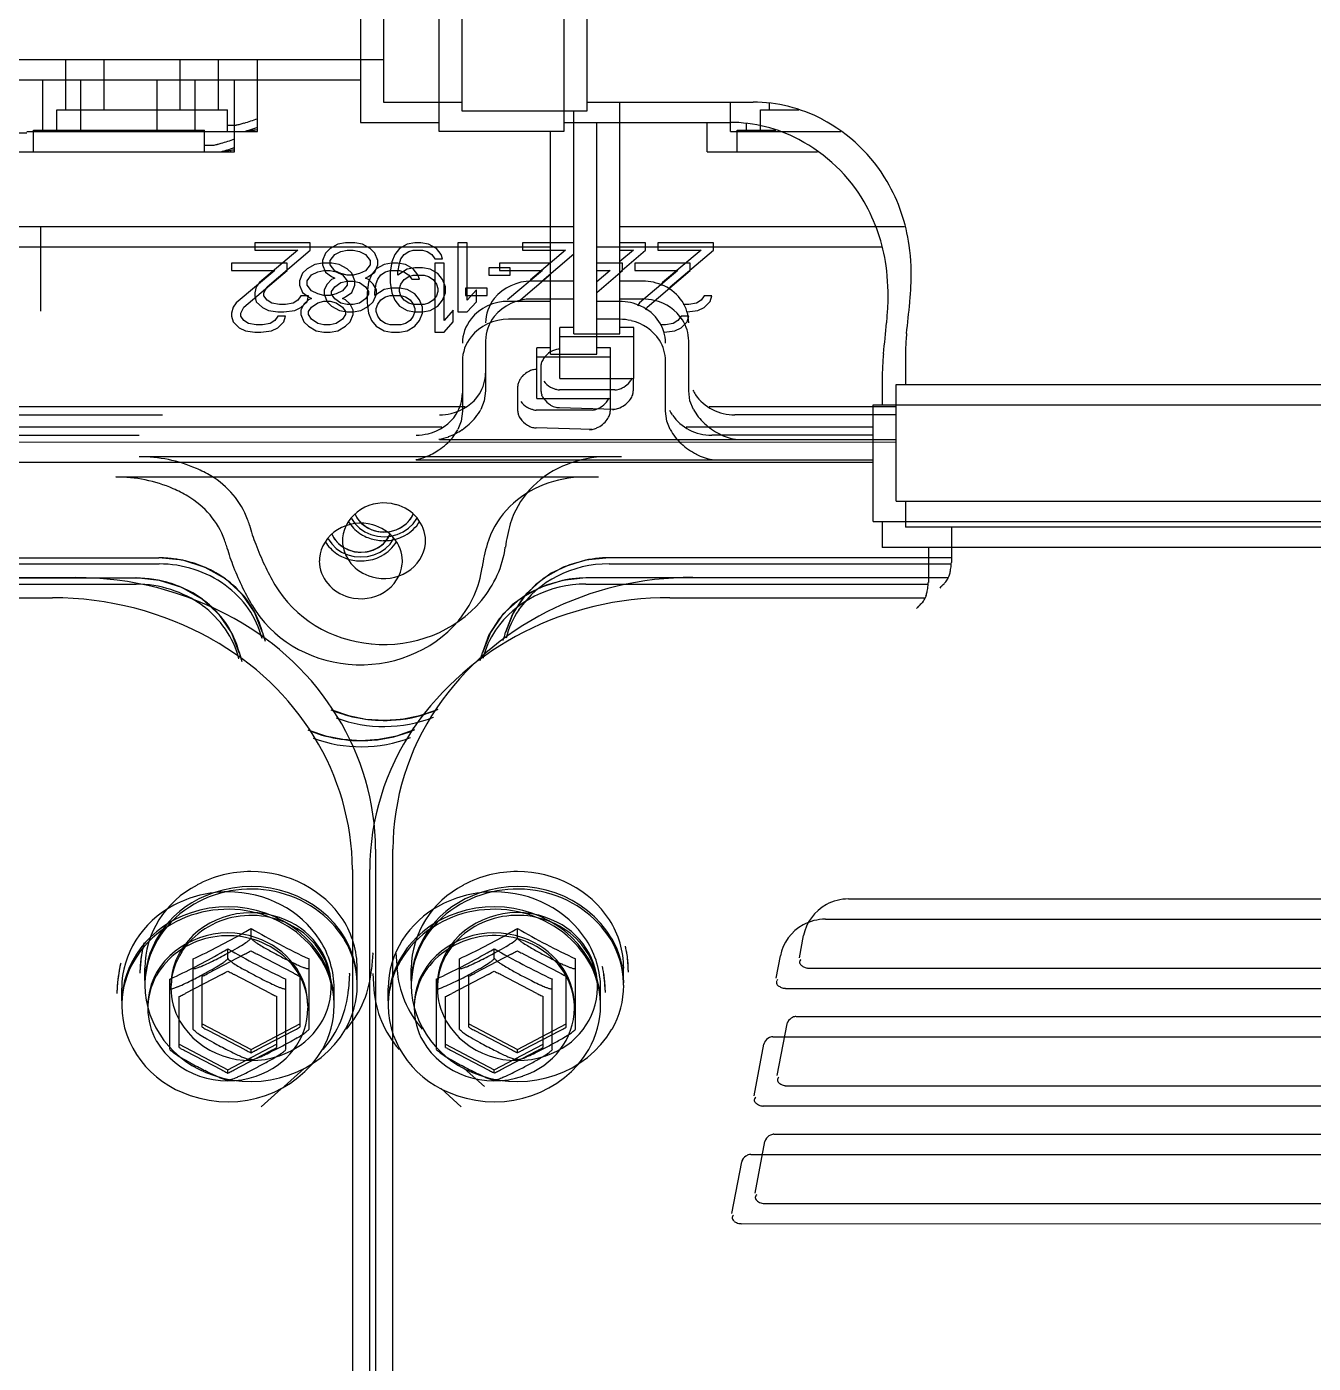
# Model space of a CAD drawing. Header units: inches. Extents: x 4821 to 127877, y 58012 to 433683.
# Drawn here: x 82181.1 to 82370.2, y 383969.6 to 384166.2 of the extents above; entities that cross this region are included whole.
import ezdxf

# ---------------------------------------------------------------- set-up
doc = ezdxf.new("R2010")
doc.units = ezdxf.units.IN
doc.header["$MEASUREMENT"] = 0
for name, color, linetype in [('A-FURN-FIXD', 10, 'Continuous'), ('A-WALL', 53, 'Continuous'), ('Cloums$0$A-COL-HAT', 8, 'Continuous'), ('EMG - ELEC - ID', 26, 'Continuous'), ('NECB-COLUM', 50, 'Continuous')]:
    doc.layers.add(name, color=color, linetype=linetype)

# ---------------------------------------------------------------- blocks, each defined once
blk = doc.blocks.new('COL BASEMT')
at = {"layer": 'Cloums$0$A-COL-HAT'}
h = blk.add_hatch(dxfattribs=at)
h.set_pattern_fill('ANSI31', color=256, scale=500)
h.set_pattern_definition([(45, (1452118.876, 42013.15), (-44.194174, 44.194174), [])])
h.paths.add_polyline_path([(1693546.85, 345625.99), (1693946.85, 345625.99), (1693950.94, 348875.93), (1693546.85, 348875.93)])
h.paths.add_polyline_path([(1688721.85, 335900.88), (1689121.55, 335900.88), (1689121.85, 337327.04), (1693949.19, 337326.96), (1693946.85, 345125.99), (1693546.85, 345125.99), (1693546.85, 337726.97), (1688721.85, 337727.04)])
h.paths.add_polyline_path([(1641271.85, 335200.88), (1640873.67, 335200.88), (1640871.85, 323973.06), (1689121.85, 323973.08), (1689121.4, 335200.88), (1688721.85, 335200.88), (1688721.85, 324373.08), (1641271.85, 324373.06)])
edge = h.paths.add_edge_path()
edge.add_line((1636446.85, 345125.99), (1636046.85, 345125.99))
edge.add_line((1636046.85, 345125.99), (1636049.02, 337698.91))
edge.add_arc((1626263.14, 338211.03), 9799.28, 305.315023, 357.004292, ccw=False)
edge.add_line((1631927.82, 330214.96), (1632171.53, 329896.4))
edge.add_arc((1626336.78, 338141.43), 10100.73, 305.285859, 355.375183)
edge.add_line((1636404.63, 337327), (1640874.01, 337327))
edge.add_line((1640874.01, 337327), (1640873.78, 335900.88))
edge.add_line((1640873.78, 335900.88), (1641271.85, 335900.88))
edge.add_line((1641271.85, 335900.88), (1641271.85, 337725.88))
edge.add_line((1641271.85, 337725.88), (1636446.85, 337725.88))
edge.add_line((1636446.85, 337725.88), (1636446.85, 345125.99))
h.paths.add_polyline_path([(1636046.85, 345625.99), (1636446.85, 345625.99), (1636446.85, 348875.93), (1636048.92, 348875.93)])
blk = doc.blocks.new('A$C0e128a0b')
at = {"layer": 'A-FURN-FIXD'}
for p, q in [((417.74, 1717.91), (417.74, 1998.44)), ((409.68, 1719.02), (409.68, 1838.39)), ((404.01, 1720.49), (404.01, 1829.14)), ((395.95, 1721.61), (395.95, 1824.42)), ((390.29, 1723.07), (390.29, 1819.83)), ((382.22, 1727.74), (382.22, 1813.82)), ((322.21, 1733.29), (322.21, 1807.59)), ((322.21, 1733.29), (322.21, 1807.59)), ((335.83, 1733.29), (335.83, 1807.59)), ((335.83, 1733.29), (335.83, 1807.59)), ((338.86, 1806.51), (338.86, 1734.37)), ((338.86, 1806.51), (338.86, 1734.37)), ((338.86, 1739.74), (342.96, 1739.74)), ((342.42, 1739.74), (342.42, 1699.82)), ((343.15, 1699.82), (343.15, 1739.74)), ((344.73, 1709.59), (344.73, 1739.3)), ((303.8, 1701.08), (303.8, 1734.28)), ((318.67, 1734.37), (322.21, 1734.37)), ((318.67, 1734.37), (322.21, 1734.37)), ((335.83, 1734.37), (338.86, 1734.37)), ((335.83, 1734.37), (338.86, 1734.37)), ((335.83, 1733.29), (322.21, 1733.29)), ((335.83, 1733.29), (322.21, 1733.29)), ((324.83, 1733.29), (324.83, 1711.5)), ((325.75, 1733.29), (325.75, 1714.49)), ((328.62, 1680.03), (328.62, 1733.29)), ((328.92, 1438.38), (328.92, 1733.29)), ((292.7, 1713.96), (292.7, 1726.82)), ((290.17, 1717.46), (290.17, 1721.96)), ((389.1, 1722.01), (386.49, 1722.5)), ((402.83, 1719.42), (396.8, 1720.56)), ((290.17, 1718.54), (289.43, 1718.54)), ((289.27, 1697.22), (289.27, 1716.6)), ((289.27, 1697.22), (289.27, 1716.6)), ((292.7, 1717.46), (290.17, 1717.46)), ((416.56, 1716.84), (410.53, 1717.98)), ((292.7, 1713.96), (289.27, 1713.96)), ((305.68, 1711.98), (305.68, 1705.52)), ((306.54, 1711.98), (305.68, 1711.98)), ((310.83, 1706.95), (306.54, 1711.98)), ((306.54, 1705.52), (306.54, 1710.54)), ((306.54, 1710.54), (310.32, 1706.06)), ((311.86, 1711.8), (311.86, 1710.9)), ((312.55, 1711.62), (311.86, 1711.8)), ((311.86, 1710.9), (312.38, 1710.54)), ((312.38, 1710.54), (312.72, 1710)), ((313.24, 1710.9), (312.55, 1711.62)), ((313.58, 1710.18), (313.24, 1710.9)), ((312.72, 1710), (312.89, 1709.11)), ((312.89, 1709.11), (312.89, 1708.47)), ((313.75, 1708.93), (313.58, 1710.18)), ((322.97, 1709.1), (317.12, 1709.1)), ((317.12, 1709.1), (317.12, 1709.1)), ((324.11, 1709.25), (322.97, 1709.1)), ((325.11, 1709.65), (324.11, 1709.25)), ((310.32, 1706.06), (310.66, 1705.82)), ((311.15, 1706.79), (310.83, 1706.95)), ((305.68, 1705.52), (306.54, 1705.52)), ((305.68, 1704.08), (305.68, 1701.08)), ((306.54, 1704.08), (305.68, 1704.08)), ((309.11, 1701.08), (306.54, 1704.08)), ((306.54, 1701.08), (306.54, 1702.65)), ((306.54, 1702.65), (307.86, 1701.08)), ((310.15, 1703.72), (310.15, 1701.08)), ((312.24, 1703.72), (312.24, 1701.08)), ((315.58, 1702.69), (315.58, 1701.08)), ((321.5, 1702.69), (315.58, 1702.69)), ((316.62, 1694.08), (316.62, 1702.69)), ((321.5, 1694.08), (321.5, 1702.69)), ((321.5, 1702.64), (322.97, 1702.64)), ((316.3, 1701.08), (289.27, 1701.08)), ((316.3, 1695.69), (316.3, 1701.08)), ((330.64, 1701.28), (330.64, 1645.01)), ((387.72, 1701.72), (387.72, 1701.72)), ((387.91, 1701.77), (387.91, 1701.77)), ((387.99, 1701.78), (387.99, 1701.78)), ((388.34, 1701.85), (388.34, 1701.85)), ((388.41, 1701.86), (388.41, 1701.86)), ((388.72, 1701.91), (388.72, 1701.91)), ((389.07, 1701.96), (389.07, 1701.96)), ((389.72, 1702.02), (389.72, 1702.02)), ((390.25, 1702.05), (390.25, 1702.05)), ((391.74, 1701.51), (390.28, 1701.51)), ((390.36, 1702.05), (390.36, 1702.05)), ((390.52, 1702.05), (390.54, 1702.05)), ((390.54, 1702.05), (390.76, 1702.05)), ((391.74, 1701.51), (391.74, 1701.51)), ((392.01, 1701.51), (392.01, 1701.51)), ((322.83, 1700.49), (322.83, 1694.03)), ((325.11, 1700.49), (324.92, 1694.03)), ((342.42, 1699.82), (342.43, 1699.43)), ((342.42, 1699.82), (342.7, 1697.07)), ((342.43, 1699.43), (342.45, 1699.04)), ((342.45, 1699.04), (342.47, 1698.65)), ((342.47, 1698.65), (342.52, 1698.22)), ((342.52, 1698.22), (342.57, 1697.84)), ((392.61, 1698.47), (392.61, 1698.47)), ((246.31, 1697.22), (290.32, 1697.22)), ((246.31, 1697.22), (290.32, 1697.22)), ((290.32, 1697.22), (290.32, 1682.69)), ((290.32, 1697.22), (290.32, 1682.69)), ((342.57, 1697.84), (342.64, 1697.42)), ((342.64, 1697.42), (343.24, 1695.19)), ((342.7, 1697.07), (343.52, 1694.47)), ((316.3, 1695.69), (290.32, 1695.69)), ((303.8, 1576.58), (303.8, 1695.69)), ((305.68, 1695.69), (305.68, 1689.73)), ((306.54, 1689.73), (306.54, 1694.75)), ((306.54, 1694.75), (309.99, 1690.65)), ((310.15, 1691.96), (306.96, 1695.69)), ((310.15, 1695.69), (310.15, 1690.8)), ((312.24, 1695.69), (312.24, 1690.8)), ((315.58, 1695.69), (315.58, 1694.08)), ((343.24, 1695.19), (344.23, 1693.08)), ((397.4, 1695.89), (389.21, 1695.89)), ((397.19, 1694.82), (391.24, 1694.82)), ((399.78, 1689.13), (396.81, 1694.82)), ((397.4, 1695.89), (397.44, 1695.87)), ((321.5, 1694.08), (315.58, 1694.08)), ((343.52, 1694.47), (344.85, 1692.13)), ((390.88, 1694.1), (388.66, 1689.85)), ((399.8, 1689.85), (397.57, 1694.1)), ((322.97, 1691.88), (320.04, 1691.88)), ((322.51, 1692.99), (322.51, 1692.99)), ((344.23, 1693.08), (345.57, 1691.22)), ((344.85, 1692.13), (346.64, 1690.14)), ((345.57, 1691.22), (347.2, 1689.68)), ((346.64, 1690.14), (348.76, 1688.67)), ((305.68, 1689.73), (306.54, 1689.73)), ((347.2, 1689.68), (349.07, 1688.51)), ((348.76, 1688.67), (351.14, 1687.74)), ((349.07, 1688.51), (351.12, 1687.75)), ((386.76, 1689.13), (385.67, 1689.13)), ((385.67, 1689.13), (385.67, 1689.13)), ((396.81, 1683.45), (399.78, 1689.13)), ((400.16, 1689.13), (399.78, 1689.13)), ((400.96, 1689.23), (400.96, 1689.13)), ((400.96, 1689.13), (400.96, 1689.03)), ((308.6, 1688.29), (308.6, 1685.78)), ((309.46, 1688.29), (308.6, 1688.29)), ((309.46, 1685.78), (309.46, 1688.29)), ((341.18, 1687.72), (341.18, 1687.72)), ((351.31, 1687.7), (351.12, 1687.75)), ((351.49, 1687.65), (351.31, 1687.7)), ((351.62, 1687.61), (351.44, 1687.67)), ((351.8, 1687.56), (351.62, 1687.62)), ((351.93, 1687.52), (351.75, 1687.58)), ((352.06, 1687.47), (351.93, 1687.52)), ((388.66, 1688.41), (390.88, 1684.16)), ((397.57, 1684.16), (399.8, 1688.41)), ((308.6, 1685.78), (309.46, 1685.78)), ((317.12, 1685.42), (322.97, 1685.42)), ((320.88, 1685.42), (320.88, 1685.42)), ((322.97, 1685.42), (324.11, 1685.27)), ((311.17, 1684.34), (312.38, 1683.27)), ((312.55, 1684.34), (311.17, 1684.34)), ((313.75, 1683.27), (312.55, 1684.34)), ((324.11, 1685.27), (325.11, 1684.87)), ((401.99, 1682.92), (404.12, 1685.27)), ((290.32, 1682.69), (246.31, 1682.69)), ((290.32, 1682.69), (246.31, 1682.69)), ((289.27, 1673.53), (289.27, 1682.69)), ((289.27, 1673.53), (289.27, 1682.69)), ((305.68, 1683.27), (305.68, 1682.19)), ((312.38, 1683.27), (305.68, 1683.27)), ((313.75, 1682.19), (313.75, 1683.27)), ((324.83, 1683.02), (324.83, 1438.38)), ((397.4, 1682.37), (389.21, 1682.37)), ((397.19, 1683.45), (391.24, 1683.45)), ((397.44, 1682.39), (397.4, 1682.37)), ((305.68, 1682.19), (313.75, 1682.19)), ((310.83, 1680.75), (309.97, 1680.4)), ((311.52, 1680.75), (310.83, 1680.75)), ((312.38, 1680.4), (311.52, 1680.75)), ((306.36, 1679.68), (305.85, 1678.78)), ((307.05, 1680.22), (306.36, 1679.68)), ((307.57, 1680.4), (307.05, 1680.22)), ((307.05, 1679.14), (307.57, 1679.5)), ((307.57, 1679.5), (307.57, 1680.4)), ((309.28, 1679.86), (308.77, 1678.96)), ((309.97, 1680.4), (309.28, 1679.86)), ((309.63, 1678.78), (309.97, 1679.32)), ((309.97, 1679.32), (310.49, 1679.68)), ((310.49, 1679.68), (311, 1679.86)), ((311, 1679.86), (311.35, 1679.86)), ((311.35, 1679.86), (311.86, 1679.68)), ((311.86, 1679.68), (312.38, 1679.32)), ((313.06, 1679.86), (312.38, 1680.4)), ((312.38, 1679.32), (312.72, 1678.78)), ((313.58, 1678.96), (313.06, 1679.86)), ((360.83, 1677.75), (360.15, 1679.72)), ((361.03, 1679.34), (361.03, 1679.34)), ((392.3, 1679.8), (392.3, 1679.8)), ((305.85, 1678.78), (305.68, 1677.88)), ((305.68, 1677.88), (305.68, 1677.16)), ((306.54, 1678.06), (306.71, 1678.6)), ((306.54, 1676.99), (306.54, 1678.06)), ((306.71, 1678.6), (307.05, 1679.14)), ((308.77, 1678.96), (308.6, 1678.06)), ((308.6, 1678.06), (308.6, 1677.16)), ((309.46, 1678.24), (309.63, 1678.78)), ((309.46, 1676.99), (309.46, 1678.24)), ((312.72, 1678.78), (312.89, 1678.24)), ((312.89, 1678.24), (312.89, 1676.99)), ((313.75, 1678.06), (313.58, 1678.96)), ((313.75, 1677.16), (313.75, 1678.06)), ((361.24, 1675.67), (360.83, 1677.75)), ((305.68, 1677.16), (305.85, 1676.27)), ((305.85, 1676.27), (306.36, 1675.37)), ((306.71, 1676.45), (306.54, 1676.99)), ((307.05, 1675.91), (306.71, 1676.45)), ((308.6, 1677.16), (308.77, 1676.27)), ((308.77, 1676.27), (309.46, 1675.19)), ((309.63, 1676.45), (309.46, 1676.99)), ((309.97, 1675.91), (309.63, 1676.45)), ((312.72, 1676.45), (312.38, 1675.91)), ((312.89, 1676.99), (312.72, 1676.45)), ((313.06, 1675.37), (313.58, 1676.27)), ((313.58, 1676.27), (313.75, 1677.16)), ((337.91, 1676.65), (337.32, 1676.99)), ((338.46, 1676.97), (337.86, 1677.39)), ((338.42, 1676.2), (337.91, 1676.65)), ((338.85, 1675.63), (338.42, 1676.2)), ((338.99, 1676.43), (338.46, 1676.97)), ((339.4, 1675.81), (338.99, 1676.43)), ((391.74, 1676.75), (390.28, 1676.75)), ((391.95, 1676.75), (391.95, 1676.75)), ((392.3, 1676.75), (392.3, 1676.75)), ((306.36, 1675.37), (307.05, 1674.83)), ((307.57, 1675.55), (307.05, 1675.91)), ((307.05, 1674.83), (307.91, 1674.47)), ((308.08, 1675.37), (307.57, 1675.55)), ((307.91, 1674.47), (309.11, 1674.29)), ((309.11, 1675.19), (308.08, 1675.37)), ((309.46, 1675.19), (309.11, 1675.19)), ((310.49, 1675.55), (309.97, 1675.91)), ((310.32, 1674.29), (311.52, 1674.47)), ((311, 1675.37), (310.49, 1675.55)), ((311.35, 1675.37), (311, 1675.37)), ((311.86, 1675.55), (311.35, 1675.37)), ((311.52, 1674.47), (312.38, 1674.83)), ((312.38, 1675.91), (311.86, 1675.55)), ((312.38, 1674.83), (313.06, 1675.37)), ((339.16, 1674.99), (338.85, 1675.63)), ((339.35, 1674.29), (339.16, 1674.99)), ((339.72, 1675.1), (339.4, 1675.81)), ((339.91, 1674.35), (339.72, 1675.1)), ((339.83, 1675.99), (339.83, 1675.99)), ((361.38, 1673.6), (361.24, 1675.67)), ((554.13, 1674.6), (376.42, 1674.6)), ((388.55, 1674.95), (388.55, 1674.95)), ((388.56, 1674.95), (390.39, 1675.09)), ((390.39, 1675.09), (390.39, 1675.09)), ((247.13, 1673.53), (289.27, 1673.53)), ((247.13, 1673.53), (289.27, 1673.53)), ((284.29, 1448.1), (284.29, 1673.53)), ((309.11, 1674.29), (310.32, 1674.29)), ((339.42, 1673.57), (339.35, 1674.29)), ((339.35, 1672.84), (339.42, 1673.57)), ((339.9, 1672.8), (339.97, 1673.58)), ((339.97, 1673.58), (339.91, 1674.35)), ((340.43, 1673.47), (340.43, 1673.47)), ((361.24, 1671.47), (361.38, 1673.6)), ((306.36, 1671.96), (305.85, 1671.06)), ((306.88, 1672.5), (306.36, 1671.96)), ((306.71, 1670.7), (307.05, 1671.42)), ((307.74, 1672.86), (306.88, 1672.5)), ((307.05, 1671.42), (307.74, 1671.96)), ((308.25, 1672.86), (307.74, 1672.86)), ((307.74, 1671.96), (308.25, 1671.96)), ((309.11, 1672.5), (308.25, 1672.86)), ((308.25, 1671.96), (308.94, 1671.42)), ((308.94, 1671.42), (309.28, 1670.7)), ((309.63, 1671.78), (309.11, 1672.5)), ((309.8, 1671.42), (309.63, 1671.78)), ((309.97, 1671.78), (309.8, 1671.42)), ((310.49, 1672.32), (309.97, 1671.78)), ((310.32, 1670.7), (310.83, 1671.42)), ((311.17, 1672.68), (310.49, 1672.32)), ((310.83, 1671.42), (311.35, 1671.78)), ((311.69, 1672.68), (311.17, 1672.68)), ((311.35, 1671.78), (311.69, 1671.78)), ((312.55, 1672.32), (311.69, 1672.68)), ((311.69, 1671.78), (312.21, 1671.42)), ((312.21, 1671.42), (312.72, 1670.7)), ((313.06, 1671.78), (312.55, 1672.32)), ((313.58, 1670.88), (313.06, 1671.78)), ((338.41, 1670.96), (338.83, 1671.51)), ((338.83, 1671.51), (339.15, 1672.15)), ((339.15, 1672.15), (339.35, 1672.84)), ((339.39, 1671.33), (339.71, 1672.04)), ((339.71, 1672.04), (339.9, 1672.8)), ((360.84, 1669.44), (361.24, 1671.47)), ((376.43, 1672.59), (516.15, 1672.6)), ((388.55, 1672.25), (388.52, 1672.25)), ((388.56, 1672.25), (390.4, 1672.11)), ((305.85, 1671.06), (305.68, 1670.17)), ((305.68, 1670.17), (305.68, 1669.09)), ((306.54, 1669.99), (306.71, 1670.7)), ((306.54, 1669.27), (306.54, 1669.99)), ((309.28, 1670.7), (309.46, 1669.99)), ((309.46, 1669.99), (309.46, 1669.27)), ((310.14, 1669.99), (310.32, 1670.7)), ((310.14, 1669.27), (310.14, 1669.99)), ((312.72, 1670.7), (312.89, 1669.99)), ((312.89, 1669.99), (312.89, 1669.27)), ((313.75, 1669.99), (313.58, 1670.88)), ((313.75, 1669.27), (313.75, 1669.99)), ((337.31, 1670.17), (337.89, 1670.5)), ((337.85, 1669.77), (338.44, 1670.18)), ((337.89, 1670.5), (338.41, 1670.96)), ((338.44, 1670.18), (338.97, 1670.71)), ((338.97, 1670.71), (339.39, 1671.33)), ((391.75, 1670.45), (390.28, 1670.45)), ((391.75, 1670.45), (391.75, 1670.45)), ((392.01, 1670.45), (392.01, 1670.45)), ((305.68, 1669.09), (305.85, 1668.19)), ((306.71, 1668.55), (306.54, 1669.27)), ((307.05, 1667.83), (306.71, 1668.55)), ((309.28, 1668.55), (308.94, 1667.83)), ((309.46, 1669.27), (309.28, 1668.55)), ((310.32, 1668.55), (310.14, 1669.27)), ((310.83, 1667.83), (310.32, 1668.55)), ((312.72, 1668.55), (312.21, 1667.83)), ((312.89, 1669.27), (312.72, 1668.55)), ((313.06, 1667.47), (313.58, 1668.37)), ((313.58, 1668.37), (313.75, 1669.27)), ((360.18, 1667.5), (360.84, 1669.44)), ((397.42, 1669.18), (397.42, 1669.18)), ((305.85, 1668.19), (306.36, 1667.3)), ((306.36, 1667.3), (306.88, 1666.76)), ((306.88, 1666.76), (307.74, 1666.4)), ((307.74, 1667.3), (307.05, 1667.83)), ((308.25, 1667.3), (307.74, 1667.3)), ((308.94, 1667.83), (308.25, 1667.3)), ((308.25, 1666.4), (309.11, 1666.76)), ((309.11, 1666.76), (309.63, 1667.47)), ((309.63, 1667.47), (309.8, 1667.83)), ((309.8, 1667.83), (309.97, 1667.47)), ((309.97, 1667.47), (310.49, 1666.94)), ((310.49, 1666.94), (311.17, 1666.58)), ((311.35, 1667.47), (310.83, 1667.83)), ((311.69, 1667.47), (311.35, 1667.47)), ((312.21, 1667.83), (311.69, 1667.47)), ((311.69, 1666.58), (312.55, 1666.94)), ((312.55, 1666.94), (313.06, 1667.47)), ((392.61, 1667.41), (392.61, 1667.41)), ((307.74, 1666.4), (308.25, 1666.4)), ((311.17, 1666.58), (311.69, 1666.58)), ((305.68, 1664.96), (305.68, 1658.5)), ((306.54, 1664.96), (305.68, 1664.96)), ((310.83, 1659.94), (306.54, 1664.96)), ((311.86, 1664.78), (311.86, 1663.89)), ((312.55, 1664.6), (311.86, 1664.78)), ((311.86, 1663.89), (312.38, 1663.53)), ((313.24, 1663.89), (312.55, 1664.6)), ((313.58, 1663.17), (313.24, 1663.89)), ((397.4, 1664.83), (389.21, 1664.83)), ((391.25, 1663.75), (397.19, 1663.75)), ((399.78, 1658.07), (396.81, 1663.75)), ((397.4, 1664.83), (397.44, 1664.8)), ((404.12, 1661.93), (402, 1664.28)), ((306.54, 1658.5), (306.54, 1663.53)), ((306.54, 1663.53), (310.32, 1659.04)), ((312.38, 1663.53), (312.72, 1662.99)), ((312.72, 1662.99), (312.89, 1662.09)), ((312.89, 1662.09), (312.89, 1661.37)), ((313.75, 1661.91), (313.58, 1663.17)), ((390.88, 1663.04), (388.66, 1658.78)), ((399.8, 1658.78), (397.58, 1663.04)), ((312.72, 1660.48), (312.38, 1659.94)), ((312.89, 1661.37), (312.72, 1660.48)), ((313.58, 1660.12), (313.75, 1661.19)), ((313.75, 1661.19), (313.75, 1661.91)), ((310.32, 1659.04), (310.83, 1658.68)), ((311.52, 1659.58), (310.83, 1659.94)), ((311.86, 1659.58), (311.52, 1659.58)), ((312.38, 1659.94), (311.86, 1659.58)), ((312.55, 1658.68), (313.24, 1659.4)), ((313.24, 1659.4), (313.58, 1660.12)), ((351.14, 1659.4), (348.78, 1658.49)), ((351.14, 1659.4), (351.28, 1659.43)), ((351.28, 1659.43), (351.41, 1659.47)), ((351.41, 1659.47), (351.55, 1659.51)), ((351.55, 1659.51), (351.72, 1659.56)), ((351.72, 1659.56), (351.86, 1659.6)), ((351.83, 1659.35), (351.83, 1659.35)), ((351.86, 1659.6), (352.01, 1659.65)), ((352.01, 1659.66), (352.01, 1659.66)), ((352.16, 1659.7), (352.16, 1659.7)), ((292.7, 1658.83), (284.29, 1658.83)), ((292.51, 1658.79), (292.5, 1658.83)), ((292.7, 1658.42), (292.57, 1658.42)), ((292.57, 1658.42), (292.57, 1658.42)), ((292.7, 1631.91), (292.7, 1658.83)), ((292.7, 1657.6), (292.7, 1657.6)), ((305.68, 1658.5), (306.54, 1658.5)), ((310.83, 1658.68), (311.52, 1658.5)), ((311.52, 1658.5), (311.86, 1658.5)), ((311.86, 1658.5), (312.55, 1658.68)), ((348.78, 1658.49), (346.66, 1657.03)), ((386.77, 1658.07), (385.68, 1658.07)), ((385.68, 1658.07), (385.68, 1658.07)), ((388.66, 1657.35), (390.88, 1653.1)), ((396.81, 1652.38), (399.78, 1658.07)), ((397.58, 1653.1), (399.8, 1657.35)), ((400.16, 1658.07), (399.78, 1658.07)), ((400.96, 1658.16), (400.96, 1658.07)), ((400.96, 1658.07), (400.96, 1657.97)), ((291.98, 1656.33), (291.98, 1655.33)), ((346.66, 1657.03), (344.89, 1655.08)), ((290.17, 1654.26), (284.29, 1654.26)), ((290.17, 1635.41), (290.17, 1655.33)), ((292.7, 1655.33), (290.17, 1655.33)), ((344.89, 1655.08), (343.54, 1652.71)), ((344.9, 1655.09), (344.17, 1653.97)), ((344.91, 1655.1), (344.91, 1655.1)), ((345.61, 1655.05), (345.61, 1655.05)), ((343.54, 1652.71), (342.71, 1650.1)), ((343.56, 1652.76), (343.08, 1651.49)), ((344.17, 1653.97), (343.56, 1652.76)), ((343.08, 1651.49), (342.71, 1650.12)), ((397.4, 1651.31), (389.21, 1651.31)), ((397.19, 1652.38), (391.25, 1652.38)), ((397.44, 1651.33), (397.4, 1651.31)), ((290.17, 1649.81), (284.29, 1649.81)), ((342.71, 1650.1), (342.42, 1647.33)), ((342.71, 1650.12), (342.5, 1648.76)), ((342.5, 1648.76), (342.42, 1647.36)), ((392.3, 1648.74), (392.3, 1648.74)), ((325.75, 1514.81), (325.75, 1647.73)), ((342.42, 1515.21), (342.42, 1647.33)), ((343.15, 1515.2), (343.15, 1647.36)), ((387.5, 1645.54), (387.5, 1645.54)), ((387.62, 1645.51), (387.62, 1645.51)), ((387.87, 1645.45), (387.87, 1645.45)), ((387.97, 1645.43), (387.97, 1645.43)), ((388.54, 1645.33), (388.54, 1645.33)), ((389.04, 1645.25), (389.04, 1645.25)), ((390.02, 1645.16), (390.02, 1645.16)), ((391.75, 1645.69), (390.28, 1645.69)), ((390.61, 1645.15), (390.49, 1645.15)), ((390.49, 1645.15), (390.49, 1645.15)), ((390.9, 1645.15), (390.61, 1645.15)), ((391.95, 1645.69), (391.95, 1645.69)), ((392.3, 1645.69), (392.3, 1645.69)), ((290.17, 1640.93), (284.29, 1640.93)), ((344.73, 1517.82), (344.73, 1637.61)), ((290.17, 1636.49), (284.29, 1636.49)), ((292.7, 1635.41), (290.17, 1635.41)), ((303.8, 1633.53), (313.66, 1633.53)), ((292.85, 1601.07), (292.85, 1631.91))]:
    blk.add_line(p, q, dxfattribs=at)
for centre, major_axis, start_param, end_param in [((342.83, 1733.97), (0, 5.76), -0.087045, -0.024196), ((342.7, 1732.36), (0, -7.37), 3.005826, 3.055018), ((342.35, 1729.64), (0, -10.12), 2.97048, 3.006297), ((341.98, 1727.22), (0, 12.58), -0.175473, -0.169713), ((343.45, 1736), (0, 3.65), -0.321285, -0.173058), ((343.66, 1736.7), (0, -2.92), 2.685826, 2.818532), ((343.92, 1737.26), (0, -2.29), 2.420295, 2.687836), ((342.64, 1735.66), (0, -4.4), 2.391213, 2.426057), ((310.09, 1698.85), (0, -55), 2.380326, 2.385911), ((349.03, 1742.49), (0, 5.25), 2.385627, 2.41484), ((347.36, 1740.47), (0, 2.56), 2.4112, 2.530847), ((308.69, 1712.3), (0, 22.69), 0.127101, 0.497559), ((309.47, 1706.17), (0, 28.88), -0.050113, 0.128926), ((308.82, 1688.91), (0, 46.15), -0.088419, -0.046449), ((285.81, 1423.52), (0, -312.67), 3.03754, 3.049943), ((319.19, 1768.85), (0, -34.49), -0.090871, -0.034709), ((318.72, 1758.35), (0, -23.98), -0.028967, -0.002053), ((307.21, 1715.06), (0, -19.51), 3.635752, 4.199178), ((387.07, 1727.74), (0, 5.17), 1.57138, 2.096054), ((304.84, 1716.5), (0, 16.61), 1.058283, 1.564453), ((304.84, 1716.5), (0, 16.61), 1.058283, 1.564453), ((387.36, 1727.97), (0, 5.55), 2.103544, 2.974521), ((389.06, 1723.14), (0, 1.32), 4.352491, 4.556377), ((389.45, 1723.07), (0, -0.893), 1.415909, 1.566844), ((389.7, 1722.64), (0, 0.646), 2.350543, 2.676905), ((389.63, 1722.49), (0, 0.472), 2.6788, 2.842117), ((389.6, 1722.38), (0, 0.355), 2.837386, 3.180074), ((389.59, 1722.41), (0, 0.393), 3.186965, 3.492897), ((389.56, 1722.52), (0, 0.508), 3.49241, 3.690655), ((389.46, 1722.69), (0, -0.708), 0.551642, 0.74189), ((389.25, 1722.93), (0, 1.04), 3.887269, 4.084083), ((388.91, 1723.19), (0, 1.48), 4.086519, 4.360024), ((396.68, 1721.61), (0, -0.784), -1.56635, -1.370051), ((396.87, 1721.66), (0, 0.991), 1.776751, 2.030865), ((397.13, 1721.8), (0, 1.3), 2.033509, 2.676794), ((396.96, 1721.44), (0, 0.896), 2.685977, 2.960223), ((402.97, 1720.35), (0, -1.04), 0.745676, 0.94249), ((402.64, 1720.61), (0, 1.48), 4.086519, 4.360024), ((402.78, 1720.56), (0, -1.32), 1.210898, 1.414784), ((403.18, 1720.49), (0, -0.893), 1.415909, 1.566844), ((403.43, 1720.06), (0, 0.646), 2.350543, 2.676905), ((403.36, 1719.91), (0, -0.472), -0.462792, -0.299476), ((403.33, 1719.79), (0, 0.355), 2.837386, 3.180074), ((403.32, 1719.83), (0, -0.393), 0.045373, 0.351305), ((403.29, 1719.94), (0, -0.508), 0.350817, 0.549062), ((403.19, 1720.11), (0, 0.708), 3.693235, 3.883483), ((410.41, 1719.03), (0, -0.784), -1.56635, -1.370051), ((410.6, 1719.07), (0, 0.991), 1.776751, 2.030865), ((410.86, 1719.21), (0, -1.3), -1.108084, -0.464799), ((410.68, 1718.86), (0, 0.896), 2.685977, 2.960223), ((417.21, 1717.53), (0, 0.716), 2.34967, 2.548039), ((417.09, 1717.34), (0, 0.488), 2.544951, 2.781954), ((417.04, 1717.21), (0, -0.351), -0.3585, -0.107319), ((417.04, 1717.24), (0, 0.379), 3.043236, 3.311528), ((417.02, 1717.36), (0, 0.507), 3.312359, 3.545446), ((416.96, 1717.51), (0, 0.664), 3.548018, 3.94607), ((416.6, 1717.87), (0, -1.19), 0.807006, 0.880474), ((416.51, 1717.95), (0, -1.32), 0.884782, 1.336801), ((416.67, 1717.91), (0, 1.14), 4.47705, 4.708937), ((320.66, 1714.46), (0, 5.43), 3.711915, 4.717876), ((322.93, 1715.66), (0, 6.16), 4.208327, 4.529474), ((321.62, 1716.4), (0, -7.73), 0.786968, 1.071111), ((322.17, 1715.76), (0, -6.87), 0.47411, 0.791155), ((315.06, 1703.93), (0, 5.18), 0.007077, 1.111455), ((317.15, 1703.92), (0, 5.18), 0.007222, 0.533972), ((320.91, 1714.13), (0, -5.01), 0.428177, 0.560588), ((377.79, 1709.39), (0, -35.26), 4.706817, 5.712281), ((317.28, 1703.79), (0, 5.36), 0.5442, 1.325721), ((315.41, 1703.71), (0, -5.61), 4.247075, 4.709919), ((317.47, 1703.71), (0, -5.58), 4.462136, 4.711232), ((322.96, 1701.05), (0, 1.59), -0.305963, -0.005962), ((322.79, 1700.48), (0, -2.19), 2.5546, 2.835525), ((320.61, 1700.41), (0, -2.28), 2.486863, 2.734613), ((320.35, 1700.05), (0, -2.73), 2.14007, 2.487394), ((320.61, 1700.22), (0, 2.41), -1.185839, -0.99864), ((321, 1700.39), (0, -1.96), 1.795105, 1.954613), ((322.35, 1699.79), (0, 3.02), -1.135178, -0.588521), ((322.98, 1700.1), (0, -2.29), 1.759904, 2.004734), ((390.29, 1689.8), (0, -11.72), 3.142585, 3.678813), ((392.01, 1689.88), (0, -11.64), 3.14243, 3.630214), ((392.31, 1689.86), (0, 11.65), 0.027799, 0.507108), ((388.99, 1696.06), (0, 5.82), 0.199117, 0.234652), ((389.15, 1695.25), (0, -6.65), 3.327577, 3.341468), ((390.77, 1686.27), (0, 15.79), 0.164703, 0.188393), ((390.76, 1686.33), (0, 15.73), 0.160168, 0.164688), ((390.83, 1685.84), (0, -16.23), 3.280973, 3.301774), ((390.78, 1686.05), (0, -16.02), 3.255682, 3.300163), ((390.67, 1687.13), (0, 14.93), 0.067796, 0.140013), ((390.6, 1687.82), (0, 14.23), 0.026056, 0.114432), ((390.55, 1688.83), (0, 13.23), 0.015443, 0.066813), ((390.54, 1689.35), (0, 12.7), 0.014991, 0.024228), ((390.53, 1689.63), (0, 12.42), 0.001545, 0.014961), ((390.53, 1689.6), (0, -12.45), 3.143059, 3.156432), ((391.74, 1689.89), (0, 11.62), -0.018594, -0.000001), ((392.3, 1689.98), (0, 11.53), 0.000013, 0.026974), ((392.29, 1689.88), (0, 11.64), -0.488622, -0.000837), ((321.35, 1700.48), (0, 1.58), -1.542388, -1.346566), ((321.5, 1700.49), (0, -1.41), 1.570974, 1.595101), ((323.44, 1700.21), (0, 1.79), -1.565436, -1.387418), ((354.8, 1699.75), (0, 12.44), 1.565272, 2.572164), ((390.72, 1689.2), (0, -12.46), 3.68564, 4.717795), ((392.53, 1689.14), (0, 12.54), 0.500152, 1.929407), ((392.87, 1689.12), (0, 12.59), 0.519602, 2.177417), ((391.77, 1689.14), (0, -12.54), 1.212185, 2.641441), ((342.14, 1699.66), (0, 12.27), 1.628914, 2.015451), ((392.38, 1689.44), (0, -9.03), 3.151002, 4.373187), ((392.65, 1689.55), (0, 8.92), 0.042332, 0.930791), ((392.61, 1689.78), (0, 8.69), 0.000011, 0.038324), ((392.53, 1689.44), (0, 9.03), -1.231594, -0.009409), ((393.06, 1689.14), (0, -9.52), 4.065558, 5.730954), ((316.51, 1734.71), (0, -86.72), 1.017422, 1.106732), ((377.25, 1701.09), (0, 15), 4.259217, 4.299969), ((385.32, 1697.27), (0, 5.59), 4.30947, 4.376291), ((387.67, 1696.47), (0, 2.96), 4.351216, 4.409077), ((390.3, 1695.85), (0, 0.0471), -1.177489, -0.043315), ((389.58, 1695.82), (0, 0.822), 4.424213, 4.682896), ((390.19, 1695.8), (0, 0.175), 4.669751, 5.068784), ((370.21, 1706.55), (0, -25.32), 1.076837, 1.088894), ((373.87, 1680.09), (0, 28.9), -1.057764, -1.03635), ((397.35, 1695.67), (0, -0.227), 2.579841, 2.68928), ((397.28, 1695.56), (0, 0.362), -0.751638, -0.58715), ((397.33, 1695.65), (0, 0.257), -0.581987, -0.559731), ((396.59, 1694.83), (0, 1.4), -0.907887, -0.778541), ((394.76, 1692.9), (0, -4.14), 2.19601, 2.311507), ((386.79, 1686.8), (0, -14.6), 2.128799, 2.194308), ((319.57, 1694.04), (0, -1.58), -1.564636, -1.352746), ((320, 1694.15), (0, -2.05), -1.348474, -1.102973), ((320.55, 1694.45), (0, 2.71), 2.040655, 2.569002), ((320.62, 1694.29), (0, 2.4), 4.139733, 4.312989), ((321.01, 1694.12), (0, 1.94), 4.310638, 4.5072), ((321.4, 1694.03), (0, -1.53), 1.365619, 1.567565), ((322.84, 1694.22), (0, 2.25), 4.137014, 4.433719), ((323.42, 1694.04), (0, -1.59), 1.293333, 1.564501), ((341.32, 1699.13), (0, 11.25), 2.006281, 2.868993), ((333.4, 1725.53), (0, -67.78), 1.059332, 1.08104), ((366.46, 1706.75), (0, 27.84), 4.222104, 4.257352), ((362.12, 1711.23), (0, -35.13), 1.061627, 1.076113), ((364.45, 1674.4), (0, -40.45), 2.079433, 2.084533), ((375.47, 1679.18), (0, 28.88), -1.035315, -1.010489), ((354.1, 1665.68), (0, -55.37), 2.080014, 2.105911), ((320.2, 1693.88), (0, 2.02), 2.568849, 2.843275), ((320.05, 1693.34), (0, -1.47), -0.298548, -0.006079), ((320.36, 1694.46), (0, -2.73), 0.606571, 1.000523), ((322.97, 1693.2), (0, 1.33), 3.141913, 3.17719), ((322.95, 1693.41), (0, 1.53), 3.184999, 3.466709), ((322.79, 1693.91), (0, 2.07), 3.467176, 3.712314), ((322.45, 1694.46), (0, -2.72), 0.572886, 1.002956), ((392.69, 1689.12), (0, -9.46), 4.353783, 5.783028), ((344.04, 1719.01), (0, 54.7), 4.176437, 4.203339), ((392.21, 1689.12), (0, -9.46), 0.500158, 1.929403), ((343.43, 1659.15), (0, -68.49), 2.06131, 2.082245), ((315.27, 1690.78), (0, -5.46), 4.708641, 5.636526), ((317.36, 1690.78), (0, -5.46), 4.708641, 5.636526), ((376.49, 1698.01), (0, -14.2), 0.958342, 1.010119), ((365.86, 1705.2), (0, -27.63), 1.007967, 1.034598), ((375.34, 1677.32), (0, -29.91), 2.029452, 2.061419), ((387.31, 1683.66), (0, 15.65), -1.144288, -1.113742), ((395.29, 1687.48), (0, -6.32), 1.9093, 2.003894), ((354.35, 1699.17), (0, 11.69), 2.580235, 2.908365), ((390.92, 1689.12), (0, -12.68), 4.711394, 5.230567), ((294.36, 1629.46), (0, -114.22), 2.111937, 2.120412), ((386.76, 1689.3), (0, -0.167), 0.007647, 0.54362), ((386.76, 1688.94), (0, -0.186), 2.63639, 3.114765), ((386.68, 1689.44), (0, -0.337), 0.532226, 0.814636), ((386.67, 1688.8), (0, 0.36), -0.7927, -0.530752), ((382.52, 1693.56), (0, 6.39), 3.964482, 4.03289), ((384.11, 1686.25), (0, -4.1), 2.245582, 2.323573), ((384.76, 1686.63), (0, -3.32), 2.213186, 2.285864), ((383, 1693.06), (0, 5.68), 4.044855, 4.109875), ((376.73, 1680.42), (0, 13.9), -1.010229, -0.939559), ((364.96, 1703.85), (0, -28.9), 1.03635, 1.057764), ((368.09, 1676.37), (0, 25.02), -1.04386, -1.035616), ((360.93, 1671.95), (0, -33.85), 2.078769, 2.097055), ((355.53, 1709.55), (0, -40.45), 1.057057, 1.062157), ((371.04, 1672.72), (0, 35.13), -1.076113, -1.061627), ((370.04, 1706.14), (0, 36.36), 4.203274, 4.211672), ((378.57, 1701.18), (0, -25.99), 1.06927, 1.088853), ((379.12, 1677.39), (0, 25.32), -1.088895, -1.076837), ((396.33, 1690.36), (0, -5.13), 1.168592, 1.2621), ((399.02, 1688.86), (0, -2.11), 1.832646, 1.917913), ((399.9, 1689.14), (0, 1.13), 4.40305, 4.509141), ((400.14, 1689.18), (0, 0.868), -1.449174, -1.311454), ((400.41, 1689.03), (0, -0.584), 1.366617, 1.572008), ((400.37, 1689.22), (0, -0.624), 1.583022, 1.678906), ((343.67, 1708.45), (0, 20.9), 2.8733, 3.014196), ((339.55, 1674.28), (0, -13.55), 2.476033, 3.012719), ((317.54, 1644.12), (0, 85.48), -1.10695, -1.027678), ((360.67, 1669.68), (0, -34.12), 2.095075, 2.13102), ((363.51, 1707.55), (0, -44.15), 1.071653, 1.093389), ((382.99, 1696.83), (0, -20.77), 1.09229, 1.126939), ((390.75, 1692.9), (0, -11.61), 1.126236, 1.167572), ((315.06, 1690.57), (0, -5.16), -0.636168, -0.006084), ((317.15, 1690.57), (0, -5.16), -0.636168, -0.006084), ((320.84, 1680.23), (0, 5.18), -0.533972, -0.007222), ((329.45, 1650.38), (0, 72.62), -1.07305, -1.046031), ((340.05, 1721.12), (0, -72.62), 1.046083, 1.072513), ((320.71, 1680.11), (0, 5.36), -1.325721, -0.5442), ((322.27, 1678.92), (0, 6.68), -0.649304, -0.472099), ((321.76, 1678.25), (0, -7.54), 2.197933, 2.488847), ((338.93, 1673.58), (0, -14.52), 1.468583, 2.469884), ((392.11, 1688.73), (0, 11.98), 1.91, 3.132188), ((353.83, 1664.47), (0, 43.03), -1.095085, -1.072291), ((374.19, 1675.63), (0, -18.61), 1.995248, 2.047921), ((361.12, 1666.44), (0, -36.36), 2.071513, 2.079912), ((369.66, 1671.4), (0, 25.99), -1.088853, -1.06927), ((392.19, 1688.73), (0, -11.98), 0.009404, 1.231593), ((369.85, 1700.63), (0, -33.85), 1.044538, 1.062823), ((370.89, 1702.07), (0, 34.6), 4.153388, 4.188055), ((322.1, 1678.45), (0, -7.12), 1.953235, 2.205099), ((390.35, 1688.68), (0, -11.93), -1.059274, -0.005882), ((385.72, 1681.18), (0, 5.12), -1.216407, -1.144001), ((376.36, 1677.54), (0, -15.75), 1.906601, 1.921895), ((389.6, 1682.45), (0, 0.803), -1.442591, -1.212591), ((390.3, 1682.41), (0, 0.0406), 3.11594, 4.108284), ((390.27, 1682.43), (0, -0.0809), 0.972609, 1.342482), ((389.76, 1682.46), (0, 0.632), -1.559689, -1.433351), ((390.15, 1682.46), (0, -0.212), 1.336028, 1.596764), ((377.01, 1696.21), (0, 25.02), 4.177209, 4.185453), ((397.33, 1682.63), (0, 0.275), 3.589427, 3.805664), ((397.15, 1682.86), (0, 0.566), 3.824899, 4.038775), ((403, 1677.77), (0, -7.49), 3.987313, 4.02758), ((395.35, 1684.89), (0, 3.35), 4.012684, 4.084078), ((386.73, 1691.51), (0, 14.68), 4.087267, 4.152665), ((320.52, 1680.03), (0, -5.58), 1.571953, 1.82105), ((323.22, 1678.94), (0, -5.84), 1.749288, 1.951972), ((392.36, 1688.6), (0, -11.85), -0.974256, -0.031972), ((392.62, 1688.59), (0, 8.8), 2.602004, 3.102279), ((392.3, 1688.57), (0, 8.78), 2.652962, 3.140757), ((392.6, 1688.57), (0, -8.78), 0.000836, 0.488631), ((376.46, 1707.6), (0, 32.99), 2.577248, 3.1403), ((348, 1673.75), (0, -14.28), 1.647361, 2.013533), ((347.06, 1673.53), (0, -15.27), 1.471325, 1.988232), ((347.93, 1673.58), (0, -15.12), 1.193264, 1.961698), ((392.61, 1688.49), (0, -8.7), -0.038306, -0.000028), ((340.5, 1673.68), (0, 4.74), 0.016412, 1.298227), ((335.77, 1673.41), (0, 5.04), -1.032369, -0.540216), ((340.43, 1674.26), (0, -4.15), 3.058276, 3.14083), ((340.33, 1673.61), (0, -4.81), 1.270356, 3.047118), ((389.53, 1688.45), (0, 13.4), 3.210313, 3.819973), ((336.08, 1673.77), (0, 3.48), -0.522955, -0.387097), ((335.96, 1673.61), (0, -3.68), 1.564655, 2.609826), ((391.74, 1688.37), (0, 11.63), 3.141594, 3.160185), ((392.3, 1688.27), (0, 11.52), 3.114611, 3.141588), ((340.54, 1673.53), (0, 4.81), 1.270356, 3.047118), ((336.25, 1673.77), (0, 4.42), -1.127286, -1.042798), ((335.82, 1673.57), (0, -4.92), 1.596669, 2.010013), ((347.04, 1673.61), (0, -15.31), 1.178446, 1.651495), ((336, 1673.53), (0, -3.63), 0.392235, 1.41745), ((335.86, 1673.58), (0, 3.79), 4.551509, 4.712282), ((335.8, 1673.58), (0, 4.94), 4.521543, 4.690105), ((335.73, 1673.57), (0, -5.01), 1.549533, 1.596186), ((335.98, 1673.52), (0, -4.74), 1.047606, 1.384007), ((340.36, 1673.46), (0, -4.74), 0.016412, 1.298227), ((339.08, 1673.4), (0, 14.33), 3.645753, 4.621056), ((376.61, 1639.03), (0, 33.56), 0.005897, 1.037381), ((347.44, 1673.56), (0, -14.87), 1.150585, 1.466441), ((389.53, 1658.73), (0, -13.42), 2.463652, 3.07241), ((335.71, 1673.81), (0, 5.14), 3.684797, 4.07742), ((336.12, 1673.47), (0, 4.59), 4.081754, 4.182575), ((390.29, 1658.73), (0, 11.72), 0.000992, 0.537233), ((392.02, 1658.81), (0, -11.64), 3.142466, 3.630245), ((392.31, 1658.8), (0, 11.65), 0.027799, 0.507108), ((391.75, 1658.83), (0, -11.62), 3.123025, 3.141592), ((392.3, 1658.92), (0, -11.53), 3.141642, 3.168566), ((392.29, 1658.81), (0, -11.64), 2.652976, 3.140756), ((340.43, 1672.88), (0, 4.15), 3.058276, 3.14083), ((390.72, 1658.13), (0, 12.46), 0.54406, 1.576236), ((392.53, 1658.08), (0, 12.54), 0.500182, 1.929419), ((392.87, 1658.06), (0, -12.59), 3.661195, 5.31901), ((391.77, 1658.08), (0, 12.54), 4.353798, 5.783039), ((347.87, 1673.3), (0, 14.37), 4.288319, 4.316241), ((392.38, 1658.37), (0, -9.03), 3.151039, 4.373207), ((392.65, 1658.49), (0, -8.92), 3.183961, 4.072409), ((392.61, 1658.72), (0, 8.69), 0.000047, 0.03836), ((392.53, 1658.37), (0, -9.03), 1.910012, 3.132184), ((393.07, 1658.08), (0, -9.52), 4.065582, 5.730959), ((316.51, 1703.64), (0, 86.72), 4.159048, 4.248361), ((377.26, 1670.02), (0, 15), 4.259253, 4.300007), ((385.32, 1666.2), (0, -5.59), 1.167915, 1.234736), ((387.67, 1665.41), (0, 2.96), 4.351253, 4.409125), ((390.3, 1664.78), (0, 0.0471), -1.177442, -0.043305), ((389.58, 1664.76), (0, 0.822), 4.424257, 4.68293), ((390.19, 1664.74), (0, -0.175), 1.528197, 1.927238), ((370.21, 1675.49), (0, -25.32), 1.076872, 1.08893), ((373.87, 1649.03), (0, 28.9), -1.057729, -1.036316), ((397.35, 1664.61), (0, 0.227), -0.561726, -0.452265), ((397.33, 1664.58), (0, 0.257), -0.581968, -0.559707), ((397.28, 1664.5), (0, 0.362), -0.751612, -0.587128), ((396.59, 1663.77), (0, -1.4), 2.233735, 2.363079), ((394.76, 1661.83), (0, -4.14), 2.196044, 2.311536), ((386.8, 1655.73), (0, -14.6), 2.128833, 2.194341), ((333.41, 1694.47), (0, -67.78), 1.059367, 1.081075), ((366.46, 1675.69), (0, -27.83), 1.080547, 1.115795), ((362.12, 1680.16), (0, -35.13), 1.061662, 1.076148), ((364.45, 1643.34), (0, -40.45), 2.079469, 2.084569), ((375.47, 1648.11), (0, -28.88), 2.106312, 2.131138), ((354.1, 1634.61), (0, -55.37), 2.080049, 2.105946), ((329.88, 1691.75), (0, 35.14), 3.481138, 3.638189), ((392.7, 1658.06), (0, 9.46), 1.21221, 2.64144), ((344.04, 1687.95), (0, 54.69), 4.176472, 4.203374), ((392.21, 1658.06), (0, 9.46), 3.64178, 5.071007), ((343.43, 1628.08), (0, -68.5), 2.061345, 2.08228), ((353.63, 1648.02), (0, -11.68), 3.370366, 3.997759), ((354.48, 1647.72), (0, 11.97), 0.237885, 0.911102), ((353.73, 1648), (0, -11.73), 3.378887, 3.699804), ((347.93, 1673.95), (0, 14.94), 3.373029, 3.448041), ((348.26, 1672.41), (0, -13.37), 0.231898, 0.303978), ((376.5, 1666.94), (0, -14.2), 0.958375, 1.010153), ((365.87, 1674.13), (0, -27.63), 1.008001, 1.034633), ((375.34, 1646.26), (0, 29.91), -1.112104, -1.080139), ((387.32, 1652.59), (0, -15.65), 1.997341, 2.027887), ((395.3, 1656.42), (0, 6.32), -1.232255, -1.137661), ((271.45, 1650.55), (0, 22.64), -1.232538, -1.196258), ((276.93, 1652.58), (0, 16.45), -1.280881, -1.230958), ((273.38, 1651.1), (0, 21.51), -1.246795, -1.203292), ((279.14, 1653.15), (0, -15.03), 1.847291, 1.895718), ((411.54, 1679.44), (0, 128.64), 1.732059, 1.734912), ((461.92, 1688.37), (0, 183.11), 1.735091, 1.739668), ((341.12, 1647.83), (0, 10.4), 0.331056, 1.007626), ((340.96, 1648.21), (0, -9.99), 3.395708, 3.468498), ((331.61, 1686.49), (0, 29.57), 3.396569, 3.481409), ((353.94, 1647.51), (0, 12.26), 0.552184, 0.903774), ((390.92, 1658.05), (0, -12.68), 4.711428, 5.23059), ((294.36, 1598.4), (0, -114.23), 2.111971, 2.120446), ((386.77, 1658.23), (0, -0.167), 0.007647, 0.543644), ((386.76, 1657.88), (0, -0.186), 2.636412, 3.114766), ((386.69, 1658.38), (0, 0.337), 3.673842, 3.956259), ((386.68, 1657.73), (0, 0.36), -0.79267, -0.530728), ((382.53, 1662.5), (0, 6.39), 3.964511, 4.032921), ((384.11, 1655.18), (0, -4.1), 2.245611, 2.323603), ((384.76, 1655.57), (0, -3.32), 2.213219, 2.285895), ((383.01, 1661.99), (0, -5.68), 0.903295, 0.968315), ((376.74, 1649.35), (0, 13.9), -1.010195, -0.939526), ((364.96, 1672.79), (0, 28.9), 4.177978, 4.199392), ((368.09, 1645.3), (0, 25.03), -1.043826, -1.035582), ((360.93, 1640.89), (0, 33.85), -1.062788, -1.044503), ((355.54, 1678.48), (0, -40.45), 1.057092, 1.062193), ((371.04, 1641.66), (0, 35.13), -1.076078, -1.061592), ((370.04, 1675.07), (0, -36.36), 1.061716, 1.070114), ((378.58, 1670.11), (0, -25.99), 1.069305, 1.088888), ((379.13, 1646.33), (0, 25.32), -1.088859, -1.076802), ((396.33, 1659.3), (0, -5.13), 1.168628, 1.26214), ((399.03, 1657.8), (0, -2.11), 1.832687, 1.917953), ((399.91, 1658.08), (0, -1.13), 1.2615, 1.367586), ((400.15, 1658.12), (0, -0.868), 1.692449, 1.830178), ((400.37, 1658.16), (0, -0.623), 1.583048, 1.678936), ((400.41, 1657.97), (0, -0.584), 1.366654, 1.572032), ((281.5, 1654.04), (0, -11.36), 1.816833, 1.860215), ((285.34, 1655.06), (0, 7.15), -1.392152, -1.323174), ((378.36, 1637.65), (0, -35.87), 4.172231, 4.713575), ((317.54, 1613.06), (0, 85.49), -1.106915, -1.027644), ((360.68, 1638.61), (0, -34.12), 2.09511, 2.131055), ((363.51, 1676.49), (0, -44.15), 1.071688, 1.093425), ((382.99, 1665.77), (0, 20.77), 4.233918, 4.268568), ((390.75, 1661.84), (0, 11.61), 4.267865, 4.309202), ((354.31, 1647.36), (0, 12.66), 0.913136, 1.573023), ((354.92, 1647.37), (0, -12.56), 4.053878, 4.713593), ((354.39, 1647.23), (0, 12.81), 0.850783, 0.909868), ((329.45, 1619.31), (0, 72.62), -1.073014, -1.045996), ((340.05, 1690.06), (0, -72.62), 1.046117, 1.072549), ((344.47, 1645.52), (0, -14.66), 4.14575, 4.277442), ((392.11, 1657.66), (0, 11.98), 1.910013, 3.132189), ((353.83, 1633.41), (0, 43.04), -1.09505, -1.072256), ((374.2, 1644.57), (0, -18.61), 1.995285, 2.047957), ((361.12, 1635.38), (0, -36.36), 2.071548, 2.079947), ((369.66, 1640.34), (0, -25.99), 2.052775, 2.072358), ((392.19, 1657.66), (0, -11.98), 0.009441, 1.231614), ((369.85, 1669.56), (0, -33.85), 1.044573, 1.062858), ((386.73, 1660.45), (0, 14.68), 4.0873, 4.1527), ((370.89, 1671.01), (0, 34.6), 4.153423, 4.18809), ((345.55, 1645.04), (0, 15.91), 1.139468, 1.572943), ((390.35, 1657.61), (0, -11.93), -1.059251, -0.005882), ((385.72, 1650.11), (0, 5.12), -1.21637, -1.143963), ((376.36, 1646.47), (0, -15.76), 1.906643, 1.921931), ((389.6, 1651.38), (0, 0.803), -1.442554, -1.212541), ((390.3, 1651.35), (0, -0.0406), -0.025655, 0.966738), ((390.27, 1651.37), (0, -0.0809), 0.972652, 1.342527), ((389.76, 1651.4), (0, -0.633), 1.581941, 1.708276), ((390.15, 1651.4), (0, 0.212), 4.477663, 4.738394), ((377.01, 1665.14), (0, -25.02), 1.035651, 1.043894), ((397.33, 1651.57), (0, 0.275), 3.589475, 3.805707), ((397.15, 1651.79), (0, 0.566), 3.824942, 4.038808), ((403.01, 1646.7), (0, 7.49), 0.845751, 0.886016), ((395.35, 1653.83), (0, 3.35), 4.012718, 4.084112), ((392.36, 1657.54), (0, 11.85), 2.167336, 3.109621), ((392.63, 1657.53), (0, -8.8), -0.539583, -0.039314), ((392.31, 1657.51), (0, 8.78), 2.652967, 3.140757), ((392.61, 1657.51), (0, -8.78), 0.000873, 0.488662), ((392.61, 1657.43), (0, 8.7), 3.103286, 3.141564), ((388.6, 1650.4), (0, -5), -0.268582, -0.235876), ((388.75, 1651.08), (0, 5.7), 2.90588, 2.928558), ((390.83, 1661.19), (0, -16.05), -0.215139, -0.198322), ((390.84, 1661.22), (0, 16.08), 2.94327, 2.95043), ((390.96, 1661.87), (0, -16.74), -0.191344, -0.154904), ((390.9, 1661.63), (0, -16.49), -0.189289, -0.120216), ((390.85, 1661.12), (0, 15.98), 2.986587, 3.00953), ((390.66, 1659.4), (0, -14.26), -0.133999, -0.022555), ((390.68, 1659.61), (0, -14.46), -0.121096, -0.048516), ((390.6, 1657.97), (0, -12.82), -0.048105, -0.009254), ((390.6, 1657.6), (0, 12.45), 3.121127, 3.132143), ((391.75, 1657.31), (0, 11.63), 3.141594, 3.160184), ((392.3, 1657.21), (0, 11.52), 3.114611, 3.141587)]:
    blk.add_ellipse(centre, major_axis=major_axis, ratio=0.9375, start_param=start_param, end_param=end_param, dxfattribs=at)

msp = doc.modelspace()

# ---------------------------------------------------------------- hatches: boundary and pattern name
at = {"layer": 'A-WALL'}
h = msp.add_hatch(dxfattribs=at)
h.set_pattern_fill('ANSI36', color=3, scale=250)
h.set_pattern_definition([(45, (-1206225.3, -363005.7), (420.9495, 1543.4815), [1984.375, -396.875, 0, -396.875])])
h.paths.add_polyline_path([(86321.51, 396060.39), (78773.72, 396060.36), (78773.72, 379510.37), (86321.51, 379510.37)])
h.paths.add_polyline_path([(35926.89, 396110.37), (28823.73, 396110.37), (28823.73, 387310.43), (35926.89, 387310.43)])
h = msp.add_hatch(dxfattribs=at)
h.set_pattern_fill('ANSI36', color=3, scale=250)
h.set_pattern_definition([(45, (-1206228.7, -363008.7), (420.9495, 1543.4815), [1984.375, -396.875, 0, -396.875])])
h.paths.add_polyline_path([(86318.11, 396057.41), (78770.32, 396057.38), (78770.32, 379507.39), (86318.11, 379507.39)])
h.paths.add_polyline_path([(35923.49, 396107.39), (28820.33, 396107.39), (28820.33, 387307.45), (35923.49, 387307.44)])

# ---------------------------------------------------------------- block references
at = {"layer": 'EMG - ELEC - ID', "xscale": 1.260932877019967, "yscale": 1.260932877019967, "zscale": 1.260932877019967, "rotation": 270.0008681710996}
for p in [(80123.35, 384519.79), (80119.95, 384516.81)]:
    msp.add_blockref('A$C0e128a0b', p, dxfattribs=at)
at = {"layer": 'NECB-COLUM'}
for p in [(-1607623.13, 42184.44), (-1607626.53, 42181.46)]:
    msp.add_blockref('COL BASEMT', p, dxfattribs=at)

doc.saveas('drawing.dxf')
